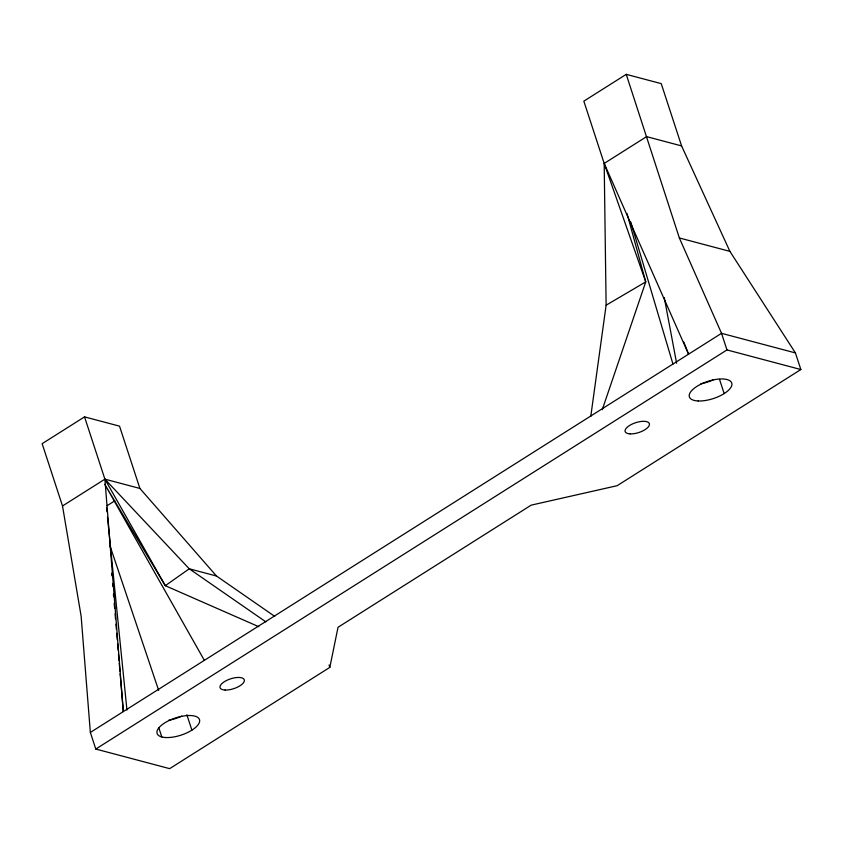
<?xml version="1.0" encoding="UTF-8"?>
<svg xmlns="http://www.w3.org/2000/svg" width="843" height="843" viewBox="0 0 843 843"><rect width="100%" height="100%" fill="white"/><g stroke="black" fill="none" stroke-linecap="round" stroke-linejoin="round"><path stroke-width="1.26" d="M590.753 416.547L606.117 305.208L604.189 163.437L583.83 101.16L626.233 74.353L661.228 83.636L681.587 145.913L729.901 251.372L795.423 352.922L800.85 369.529L617.15 485.694L531.153 505.157L338.032 627.276L329.824 667.382L169.664 768.647L95.786 749.048L90.349 732.441L81.139 616.222L62.508 505.969L42.15 443.681L84.542 416.874L119.537 426.158L139.896 488.445L216.482 576.022L274.755 616.391M602.239 409.73L645.749 281.889L627.013 213.458M62.508 505.969L104.901 479.161L139.896 488.445M606.117 305.208L645.749 281.889L604.189 163.437L646.581 136.629L681.587 145.913M107.124 505.684L114.817 500.816M90.349 732.441L721.534 333.322L795.423 352.922M95.786 749.048L726.961 349.929L800.85 369.529M626.233 74.353L679.353 237.958L729.901 251.372M216.482 576.022L189.253 568.804L104.901 479.161L84.542 416.874M258.801 626.718L165.291 585.695L104.753 484.293L204.343 660.343M265.872 621.871L189.253 568.804L165.291 585.695L104.901 479.161L123.32 711.587L120.138 673.736M679.353 237.958L721.534 333.322L726.961 349.929M604.189 163.437L688.562 354.165L683.768 341.973M110.064 546.074L158.674 690.385M719.522 379.35L724.169 393.586M329.044 665.011L329.824 667.382M186.861 714.727L191.909 730.154M158.705 727.477L161.803 736.972M630.722 221.888L672.956 364.081M664.263 297.537L676.623 363.238M106.576 507.939L106.966 511.849M107.493 517.065L126.945 710.017M111.666 573.229L111.887 575.843M112.551 583.672L112.762 586.285M113.426 594.115L113.647 596.728M114.195 603.251L114.637 608.477M115.08 613.693L115.512 618.92M115.955 624.136L116.397 629.363M116.724 633.272L117.272 639.795M117.609 643.715L118.157 650.238M118.484 654.157L119.032 660.68M119.253 663.293L119.917 671.123M181.751 716.118A22.297 9.031 -18.1 0 1 168.621 720.312M712.988 380.014A22.297 9.031 -18.1 0 1 700.891 383.734M165.892 737.541A22.297 9.031 -18.1 0 0 199.58 721.724A22.297 9.031 -18.1 0 0 169.411 720.354A22.297 9.031 -18.1 0 0 165.892 737.541M698.162 400.973A22.297 9.031 -18.1 0 0 731.84 385.156A22.297 9.031 -18.1 0 0 701.682 383.786A22.297 9.031 -18.1 0 0 698.162 400.973M225.07 690.038A12.74 5.163 -18.1 0 0 244.322 680.996A12.74 5.163 -18.1 0 0 227.083 680.217A12.74 5.163 -18.1 0 0 225.07 690.038M630.164 433.892A12.74 5.163 -18.1 0 0 649.405 424.851A12.74 5.163 -18.1 0 0 632.176 424.071A12.74 5.163 -18.1 0 0 630.164 433.892"/></g></svg>
